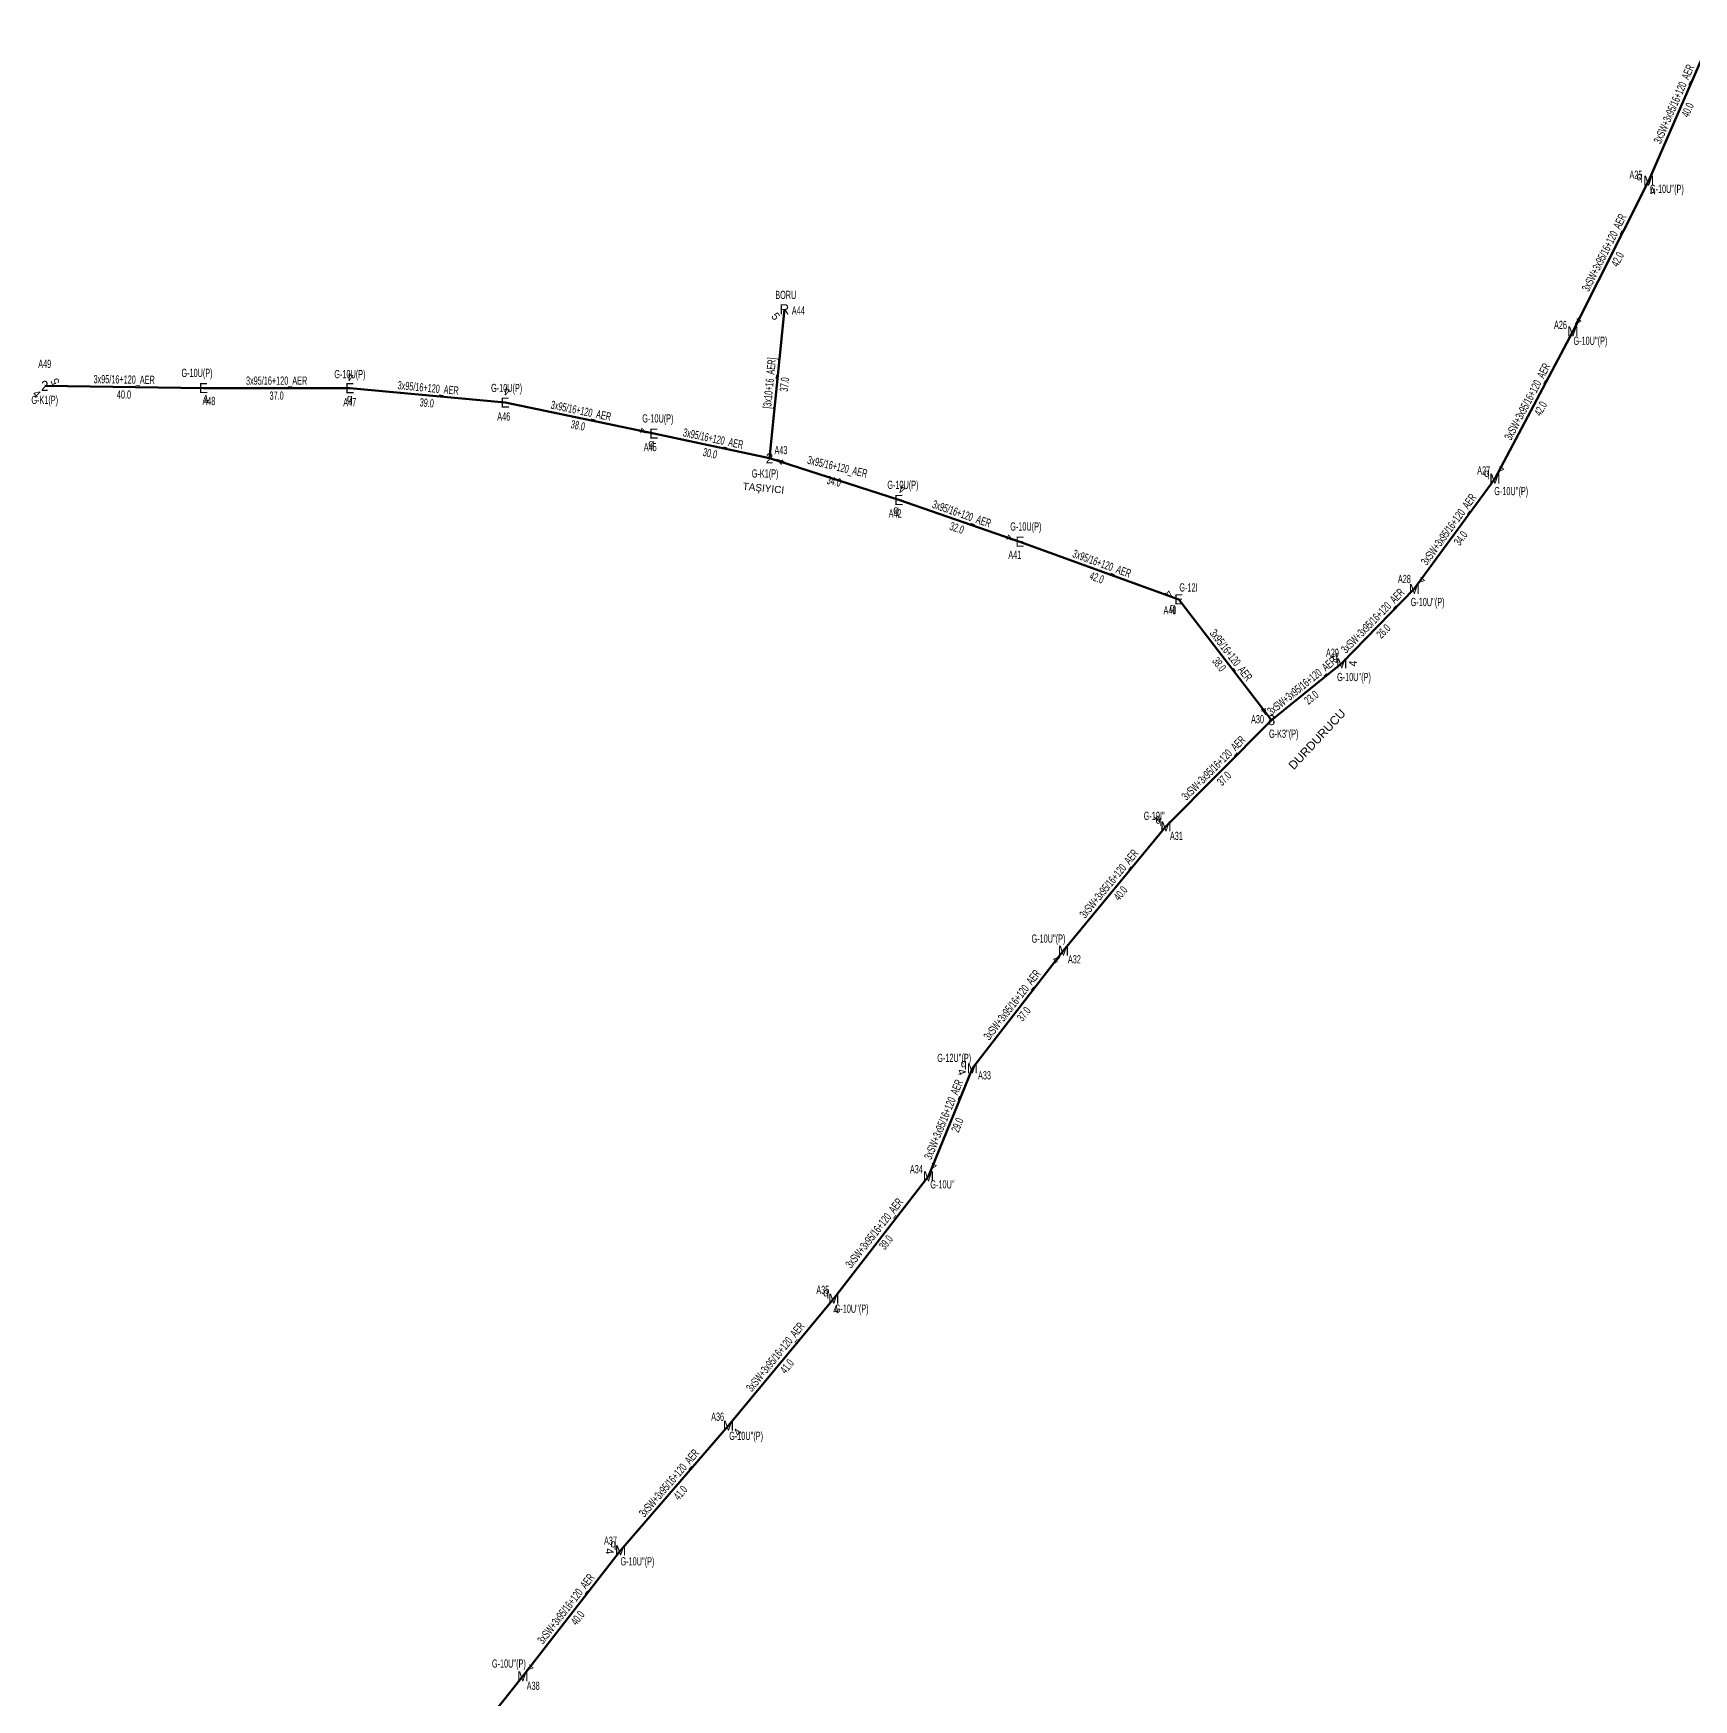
# Model space of a CAD drawing. Header units: millimetres. Extents: x 533048 to 542367, y 4141668 to 4149433.
# Drawn here: x 536196.3 to 536611.1, y 4143898.5 to 4144314.7 of the extents above; entities that cross this region are included whole.
import ezdxf
from ezdxf.enums import TextEntityAlignment as Align

# ---------------------------------------------------------------- set-up
doc = ezdxf.new("R2010")
doc.units = ezdxf.units.MM
for name, color, linetype, lineweight in [('DIREK_AG_MEVCUT', 120, 'Continuous', 25), ('DIREK_AG_YENI', 108, 'Continuous', 25), ('DIREK_OG_YENI', 10, 'Continuous', 25), ('HAT_AG_HAVAI_BYSK', 3, 'Continuous', 50), ('HAT_AG_HAVAI_YENI', 3, 'Continuous', 50), ('HAT_OG_HAVAI_YENI', 1, 'Continuous', 70), ('KULLANICI', 1, 'Continuous', 25)]:
    doc.layers.add(name, color=color, linetype=linetype, lineweight=lineweight)
doc.styles.add('Direk', font='B_CAD')
doc.styles.get("Standard").update_dxf_attribs({"font": 'Arial'})

msp = doc.modelspace()

# ---------------------------------------------------------------- linework, layer by layer
at = {"layer": 'HAT_AG_HAVAI_BYSK'}
msp.add_line((536383.959254, 4144245.800835), (536380.251, 4144208.558), dxfattribs=at)
at = {"layer": 'HAT_AG_HAVAI_YENI'}
for p, q in [((536238.818, 4144226.092), (536199.164, 4144226.648)), ((536275.393, 4144226.074), (536238.818, 4144226.092)), ((536314.20007, 4144222.480807), (536275.393, 4144226.074)), ((536351.349426, 4144214.742265), (536314.20007, 4144222.480807)), ((536380.251, 4144208.558), (536351.349426, 4144214.742265)), ((536412.549441, 4144198.153715), (536380.251, 4144208.558)), ((536442.8082, 4144187.722268), (536412.549441, 4144198.153715)), ((536482.503, 4144173.311), (536442.8082, 4144187.722268)), ((536505.668, 4144143.158), (536482.503, 4144173.311))]:
    msp.add_line(p, q, dxfattribs=at)
at = {"layer": 'HAT_OG_HAVAI_YENI'}
for p, q in [((536615.919796, 4144314.712923), (536599.904581, 4144277.942043)), ((536599.904581, 4144277.942043), (536580.963502, 4144240.242175)), ((536580.963502, 4144240.242175), (536561.485668, 4144203.426768)), ((536561.485668, 4144203.426768), (536541.350364, 4144175.943577)), ((536541.350364, 4144175.943577), (536523.225, 4144157.361)), ((536523.225, 4144157.361), (536505.668, 4144143.158)), ((536505.668, 4144143.158), (536479.302, 4144116.588)), ((536479.302, 4144116.588), (536453.689, 4144085.589)), ((536453.689, 4144085.589), (536430.927, 4144056.171)), ((536430.927, 4144056.171), (536419.964, 4144029.213)), ((536419.964, 4144029.213), (536396.305, 4143998.636)), ((536396.305, 4143998.636), (536369.981, 4143966.908)), ((536369.981, 4143966.908), (536343.045282, 4143935.75853)), ((536343.045282, 4143935.75853), (536318.616929, 4143904.308279)), ((536318.616929, 4143904.308279), (536294.722, 4143874.335))]:
    msp.add_line(p, q, dxfattribs=at)

# ---------------------------------------------------------------- texts
at = {"layer": 'DIREK_AG_MEVCUT', "width": 0.53}
for s, p in [('BORU', (536384.314303, 4144249.366664)), ('A44', (536387.442033, 4144245.454056))]:
    msp.add_text(s, height=2.05, dxfattribs=at).set_placement(p, align=Align.MIDDLE_CENTER)
at = {"layer": 'DIREK_AG_MEVCUT', "style": 'Direk'}
msp.add_text('R', height=2.5, dxfattribs=at).set_placement((536383.959254, 4144245.800835), align=Align.MIDDLE_CENTER)
at = {"layer": 'DIREK_AG_MEVCUT', "color": 32, "style": 'Direk'}
msp.add_text('5', height=2, rotation=309.313825, dxfattribs=at).set_placement((536381.79293, 4144244.026846), align=Align.MIDDLE_CENTER)
at = {"layer": 'DIREK_AG_YENI', "width": 0.53}
for s, p in [('A49', (536199.164, 4144232.148)), ('G-10U(P)', (536237.211291, 4144229.891385)), ('G-10U(P)', (536275.41248, 4144229.582875)), ('G-10U(P)', (536314.568662, 4144226.124108)), ('G-K1(P)', (536199.164, 4144223.148)), ('A48', (536240.18122, 4144222.868395)), ('A47', (536275.373569, 4144222.574054)), ('A46', (536313.847774, 4144218.998582)), ('G-10U(P)', (536352.3584, 4144218.524573)), ('A45', (536350.447307, 4144211.360523)), ('A43', (536383.101139, 4144210.58943)), ('G-K1(P)', (536379.153936, 4144204.767353)), ('G-10U(P)', (536413.578432, 4144201.93832)), ('A42', (536411.631167, 4144194.776324)), ('G-10U(P)', (536444.29004, 4144191.52758)), ('A41', (536441.538151, 4144184.46083)), ('G-12I', (536484.924503, 4144176.303736)), ('A40', (536480.301458, 4144170.590115))]:
    msp.add_text(s, height=2.05, dxfattribs=at).set_placement(p, align=Align.MIDDLE_CENTER)
at = {"layer": 'DIREK_AG_YENI', "style": 'Direk'}
for s, p in [('2', (536199.164, 4144226.648)), ('E', (536238.818, 4144226.092)), ('E', (536275.393, 4144226.074)), ('E', (536314.20007, 4144222.480807)), ('E', (536351.349426, 4144214.742265)), ('2', (536380.251, 4144208.558)), ('E', (536412.549441, 4144198.153715)), ('E', (536442.8082, 4144187.722268)), ('E', (536482.503, 4144173.311))]:
    msp.add_text(s, height=2.5, dxfattribs=at).set_placement(p, align=Align.MIDDLE_CENTER)
at = {"layer": 'DIREK_AG_YENI', "color": 32, "style": 'Direk'}
for s, rotation, p in [('5', 112.500002, (536201.750863, 4144227.719514)), ('4', 537.195958, (536275.529977, 4144228.870648)), ('4', 531.228054, (536314.627076, 4144225.248055)), ('4', 315.000001, (536197.184101, 4144224.668101)), ('4', 371.059773, (536239.355132, 4144223.344003)), ('4', 256.648281, (536348.625107, 4144215.388864)), ('4', 433.001778, (536382.928679, 4144207.739442)), ('4', 522.884214, (536413.373491, 4144200.829708)), ('4', 249.851095, (536440.179558, 4144188.686759)), ('4', 240.534613, (536480.065172, 4144174.688313))]:
    msp.add_text(s, height=2, rotation=rotation, dxfattribs=at).set_placement(p, align=Align.MIDDLE_CENTER)
at = {"layer": 'DIREK_AG_YENI', "color": 4, "style": 'Direk'}
for p in [(536275.379121, 4144223.574039), (536350.705055, 4144212.326735), (536411.893531, 4144195.741293), (536480.93047, 4144171.367511)]:
    msp.add_text('q', height=2, dxfattribs=at).set_placement(p, align=Align.MIDDLE_CENTER)
at = {"layer": 'DIREK_OG_YENI', "width": 0.53}
for s, p in [('A25', (536596.718799, 4144279.391454)), ("G-10U''(P)", (536604.458679, 4144275.870101)), ('A26', (536577.869106, 4144241.877629)), ("G-10U''(P)", (536585.348838, 4144237.924432)), ('A27', (536558.682473, 4144205.522502)), ("G-10U''(P)", (536565.56457, 4144200.377285)), ('A28', (536538.863136, 4144178.406035)), ("G-10U''(P)", (536544.671629, 4144172.65539)), ('A29', (536520.897176, 4144159.974663)), ("G-10U''(P)", (536526.283382, 4144153.927073)), ('A30', (536502.174995, 4144143.379168)), ("G-K3''(P)", (536508.736526, 4144139.761545)), ("G-10I''", (536476.361076, 4144119.252073)), ('A31', (536481.895954, 4144114.238234)), ("G-10U''(P)", (536449.948138, 4144088.580425)), ('A32', (536456.422491, 4144083.403131)), ("G-12U''(P)", (536426.400131, 4144058.777261)), ('A33', (536433.960213, 4144054.424684)), ('A34', (536416.938374, 4144030.972428)), ("G-10U''", (536423.461686, 4144027.179065)), ('A35', (536393.57004, 4144000.820032)), ("G-10U''(P)", (536400.774602, 4143996.14395)), ('A36', (536367.285285, 4143969.14029)), ("G-10U''(P)", (536374.400367, 4143964.365403)), ('A37', (536340.514642, 4143938.176351)), ("G-10U''(P)", (536347.255086, 4143933.025193)), ("G-10U''(P)", (536315.13424, 4143907.492428)), ('A38', (536321.200039, 4143901.946597))]:
    msp.add_text(s, height=2.05, dxfattribs=at).set_placement(p, align=Align.MIDDLE_CENTER)
at = {"layer": 'DIREK_OG_YENI', "color": 4, "style": 'Direk'}
for p in [(536597.629023, 4144278.977336), (536559.483386, 4144204.923721), (536521.562268, 4144159.227902), (536477.449175, 4144118.266404), (536428.760419, 4144057.418369), (536394.351457, 4144000.196023), (536341.237682, 4143937.485545)]:
    msp.add_text('q', height=2, dxfattribs=at).set_placement(p, align=Align.MIDDLE_CENTER)
at = {"layer": 'DIREK_OG_YENI', "style": 'Direk'}
for s, p in [('M', (536599.904581, 4144277.942043)), ('M', (536580.963502, 4144240.242175)), ('M', (536561.485668, 4144203.426768)), ('M', (536541.350364, 4144175.943577)), ('M', (536523.225, 4144157.361)), ('8', (536505.668, 4144143.158)), ('M', (536479.302, 4144116.588)), ('M', (536453.689, 4144085.589)), ('M', (536430.927, 4144056.171)), ('M', (536419.964, 4144029.213)), ('M', (536396.305, 4143998.636)), ('M', (536369.981, 4143966.908)), ('M', (536343.045282, 4143935.75853)), ('M', (536318.616929, 4143904.308279))]:
    msp.add_text(s, height=2.5, dxfattribs=at).set_placement(p, align=Align.MIDDLE_CENTER)
at = {"layer": 'DIREK_OG_YENI', "color": 32, "style": 'Direk'}
for rotation, p in [(379.430249, (536600.836027, 4144275.301511)), (512.733421, (536582.24627, 4144242.731052)), (507.667744, (536562.983187, 4144205.792658)), (499.529357, (536543.167728, 4144178.073645)), (448.701521, (536526.024281, 4144157.29755)), (218.252436, (536503.934443, 4144145.356814)), (226.524275, (536477.270135, 4144118.514532)), (321.810653, (536451.957866, 4144083.388279)), (288.969764, (536428.279067, 4144055.260806)), (513.84577, (536421.198209, 4144031.72631)), (370.588097, (536396.819492, 4143995.883674)), (414.618044, (536372.263869, 4143965.286732)), (274.234247, (536340.252925, 4143935.551794)), (499.863215, (536320.42185, 4143906.448901))]:
    msp.add_text('4', height=2, rotation=rotation, dxfattribs=at).set_placement(p, align=Align.MIDDLE_CENTER)
at = {"layer": 'HAT_AG_HAVAI_BYSK', "lineweight": 30, "width": 0.53}
msp.add_text('[3x10+16_AER]', height=2.05, rotation=444.313824, dxfattribs=at).set_placement((536381.25931, 4144227.263635, 268190.1255), align=Align.CENTER)
msp.add_text('37.0', height=2.05, rotation=444.313824, dxfattribs=at).set_placement((536382.950945, 4144227.0952, 268190.1255), align=Align.TOP_CENTER)
at = {"layer": 'HAT_AG_HAVAI_YENI', "lineweight": 30, "width": 0.53}
for rotation, p in [(359.196692, (536219.002917, 4144227.219916)), (359.971802, (536257.105918, 4144226.933, 268119.409)), (354.709998, (536294.874902, 4144225.123783, 268137.6965)), (348.233053, (536332.94809, 4144219.443673, 268157.100035)), (347.922169, (536365.978067, 4144212.481317, 268175.674713)), (346.644742, (536396.98634, 4144205.458513, 268190.1255)), (340.978808, (536427.95585, 4144193.74158, 268206.27472)), (340.046481, (536462.945669, 4144181.315608, 268221.4041)), (307.533221, (536494.75955, 4144158.752338, 268241.2515))]:
    msp.add_text('3x95/16+120_AER', height=2.05, rotation=rotation, dxfattribs=at).set_placement(p, align=Align.CENTER)
for s, rotation, p in [('40.0', 359.196692, (536218.979083, 4144225.520084)), ('37.0', 359.971802, (536257.105082, 4144225.233, 268119.409)), ('39.0', 354.709998, (536294.718168, 4144223.431024, 268137.6965)), ('38.0', 348.233053, (536332.601406, 4144217.779398, 268157.100035)), ('30.0', 347.922169, (536365.622359, 4144210.818948, 268175.674713)), ('34.0', 346.644742, (536396.59366, 4144203.804487, 268190.1255)), ('32.0', 340.978808, (536427.40179, 4144192.134403, 268206.27472)), ('42.0', 340.046481, (536462.365531, 4144179.71766, 268221.4041)), ('38.0', 307.533221, (536493.41145, 4144157.716662, 268241.2515))]:
    msp.add_text(s, height=2.05, rotation=rotation, dxfattribs=at).set_placement(p, align=Align.TOP_CENTER)
at = {"layer": 'HAT_OG_HAVAI_YENI', "lineweight": 30, "width": 0.53}
for rotation, p in [(426.464915, (536607.132895, 4144296.666897, 268299.952291)), (423.324239, (536589.674515, 4144259.473709, 268290.481751)), (422.118139, (536570.473258, 4144222.231974, 268280.742834)), (413.771978, (536550.732345, 4144190.187523, 268270.675182)), (405.713606, (536531.679202, 4144167.245797, 268261.6125)), (398.97165, (536513.911905, 4144150.920339, 268252.834)), (405.2208, (536491.881647, 4144130.47172, 268239.651)), (410.434696, (536465.840236, 4144101.629914, 268226.8445)), (412.269304, (536441.635739, 4144071.400158, 268215.4635)), (427.869917, (536424.658119, 4144043.012204, 268209.982)), (411.773324, (536407.196766, 4144014.377958, 268197.8825)), (411.007684, (536382.489354, 4143983.443334, 268185.2675)), (409.207512, (536355.916481, 4143951.910823, 268171.5695)), (412.16244, (536330.159816, 4143920.554816, 268159.308464))]:
    msp.add_text('3xSW+3x95/16+120_AER', height=2.05, rotation=rotation, dxfattribs=at).set_placement(p, align=Align.CENTER)
for s, rotation, p in [('40.0', 426.464915, (536608.691482, 4144295.988069, 268299.952291)), ('42.0', 423.324239, (536591.193569, 4144258.710509, 268290.481751)), ('42.0', 422.118139, (536571.975912, 4144221.436969, 268280.742834)), ('34.0', 413.771978, (536552.103687, 4144189.182822, 268270.675182)), ('26.0', 405.713606, (536532.896162, 4144166.05878, 268261.6125)), ('23.0', 398.97165, (536514.981095, 4144149.598661, 268252.834)), ('37.0', 405.2208, (536493.088353, 4144129.27428, 268239.651)), ('40.0', 410.434696, (536467.150764, 4144100.547086, 268226.8445)), ('37.0', 412.269304, (536442.980261, 4144070.359842, 268215.4635)), ('29.0', 427.869917, (536426.232881, 4144042.371796, 268209.982)), ('39.0', 411.773324, (536408.532234, 4144013.326042, 268197.8825)), ('41.0', 411.007684, (536383.810646, 4143982.373666, 268185.2675)), ('41.0', 409.207512, (536357.203519, 4143950.800177, 268171.5695)), ('40.0', 412.16244, (536331.502396, 4143919.511993, 268159.308464))]:
    msp.add_text(s, height=2.05, rotation=rotation, dxfattribs=at).set_placement(p, align=Align.TOP_CENTER)
at = {"layer": 'KULLANICI'}
for s, height, rotation, p in [('TAŞIYICI', 1.787223, 354.494938, (536373.472679, 4144200.726007)), ('DURDURUCU', 2.1232, 46.9946, (536511.2301, 4144130.5994))]:
    msp.add_text(s, height=height, rotation=rotation, dxfattribs=at).set_placement(p)

doc.saveas('drawing.dxf')
